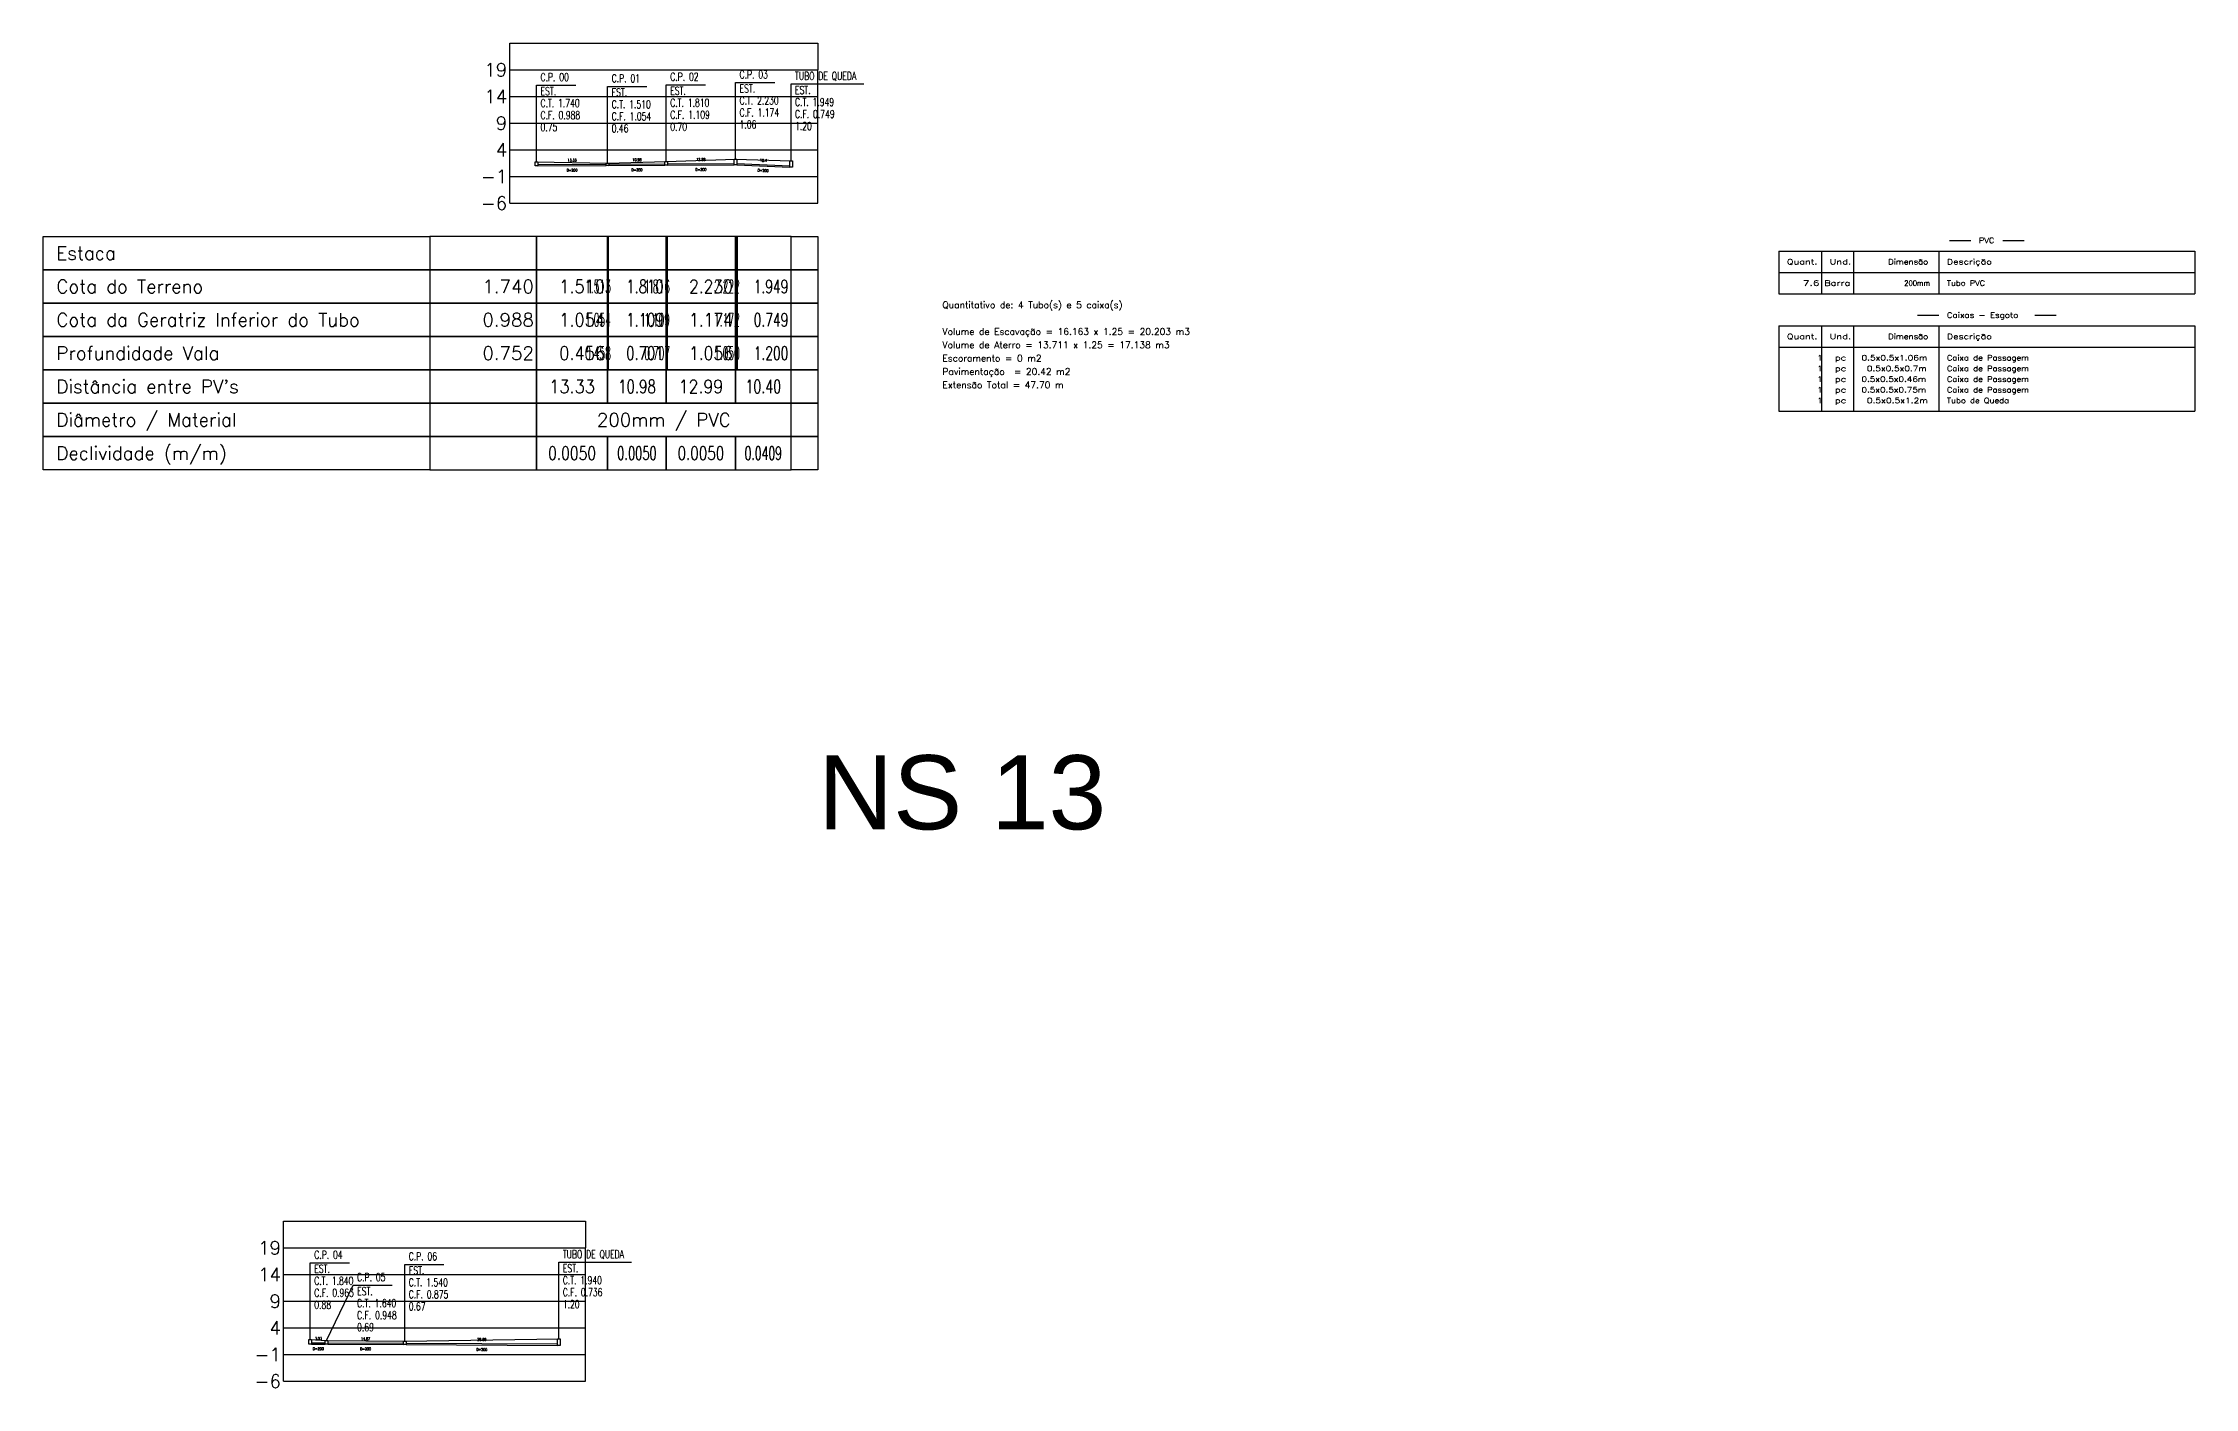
# Model space of a CAD drawing. Extents: x -160 to 364724, y -100 to 7353297.
# Drawn here: x 359007.4 to 359410.7, y 7351914.6 to 7352166.6 of the extents above; entities that cross this region are included whole.
import ezdxf
from ezdxf.enums import TextEntityAlignment as Align

# ---------------------------------------------------------------- set-up
doc = ezdxf.new("R2010")
doc.units = 0
doc.header["$LTSCALE"] = 5
doc.linetypes.add('LIN0', pattern=[0])
doc.layers.add('INDICAÇÃO', color=4, linetype='LIN0', lineweight=20, true_color=0x00ffff)
for name, color, linetype in [('LISTAGEM_LINHA', 7, 'Continuous'), ('LISTAGEM_TEXTO', 7, 'Continuous'), ('PS_IND_COMPRIMENTO', 7, 'Continuous'), ('PS_IND_DIAMETRO', 7, 'Continuous'), ('PS_IND_FLUXO', 3, 'Continuous'), ('PS_PERFIL_CAIXAS', 7, 'Continuous'), ('PS_PERFIL_COTA_LIN', 7, 'Continuous'), ('PS_PERFIL_COTA_TXT', 5, 'Continuous'), ('PS_PERFIL_GRADE', 8, 'Continuous'), ('PS_PERFIL_TERRENO', 3, 'Continuous'), ('PS_PERFIL_TUBO', 7, 'Continuous'), ('PS_PONTOS_IDENTIFICACAO_LIN', 7, 'Continuous'), ('PS_PONTOS_IDENTIFICACAO_TXT', 7, 'Continuous')]:
    doc.layers.add(name, color=color, linetype=linetype)
doc.styles.add('ROMANS', font='ROMANS.shx', dxfattribs={"height": 2})
doc.styles.get("Standard").update_dxf_attribs({"font": 'arial.ttf'})

# ---------------------------------------------------------------- blocks, each defined once
blk = doc.blocks.new('*U868')
at = {"layer": 'PS_PERFIL_GRADE', "linetype": 'Continuous'}
for p, q in [((0, 0), (0, 25)), ((0, 25), (57.7, 25)), ((57.7, 0), (57.7, 25)), ((0, 20), (57.7, 20)), ((0, 15), (57.7, 15)), ((0, 10), (57.7, 10)), ((0, 5), (57.7, 5)), ((0, 0), (57.7, 0))]:
    blk.add_line(p, q, dxfattribs=at)
blk.add_lwpolyline([(0, 25), (0, 30), (57.7, 30), (57.7, 25)], dxfattribs=at)
at = {"layer": 'PS_PERFIL_GRADE', "style": 'ROMANS'}
for s, p in [('19', (-0.5, 25)), ('14', (-0.5, 20)), ('9', (-0.5, 15)), ('4', (-0.5, 10)), ('-1', (-0.5, 5)), ('-6', (-0.5, 0))]:
    blk.add_text(s, height=2.5, dxfattribs=at).set_placement(p, align=Align.MIDDLE_RIGHT)
blk = doc.blocks.new('*U869')
at = {"layer": 'PS_PERFIL_GRADE', "linetype": 'Continuous'}
for p, q in [((0, 0), (0, 25)), ((0, 25), (56.58, 25)), ((56.58, 0), (56.58, 25)), ((0, 20), (56.58, 20)), ((0, 15), (56.58, 15)), ((0, 10), (56.58, 10)), ((0, 5), (56.58, 5)), ((0, 0), (56.58, 0))]:
    blk.add_line(p, q, dxfattribs=at)
blk.add_lwpolyline([(0, 25), (0, 30), (56.58, 30), (56.58, 25)], dxfattribs=at)
at = {"layer": 'PS_PERFIL_GRADE', "style": 'ROMANS'}
for s, p in [('19', (-0.5, 25)), ('14', (-0.5, 20)), ('9', (-0.5, 15)), ('4', (-0.5, 10)), ('-1', (-0.5, 5)), ('-6', (-0.5, 0))]:
    blk.add_text(s, height=2.5, dxfattribs=at).set_placement(p, align=Align.MIDDLE_RIGHT)

msp = doc.modelspace()

# ---------------------------------------------------------------- linework, layer by layer
at = {"layer": 'LISTAGEM_LINHA'}
for p, q in [((359332.732, 7352127.636), (359410.732, 7352127.636)), ((359332.732, 7352127.636), (359332.732, 7352119.636)), ((359340.732, 7352127.636), (359340.732, 7352119.636)), ((359346.732, 7352127.636), (359346.732, 7352119.636)), ((359362.732, 7352127.636), (359362.732, 7352119.636)), ((359364.732, 7352129.636), (359368.732, 7352129.636)), ((359374.732, 7352129.636), (359378.732, 7352129.636)), ((359410.732, 7352127.636), (359410.732, 7352119.636)), ((359332.732, 7352123.636), (359410.732, 7352123.636)), ((359332.732, 7352119.636), (359410.732, 7352119.636)), ((359358.732, 7352115.636), (359362.732, 7352115.636)), ((359380.732, 7352115.636), (359384.732, 7352115.636)), ((359332.732, 7352113.636), (359410.732, 7352113.636)), ((359332.732, 7352113.636), (359332.732, 7352097.636)), ((359340.732, 7352113.636), (359340.732, 7352097.636)), ((359346.732, 7352113.636), (359346.732, 7352097.636)), ((359362.732, 7352113.636), (359362.732, 7352097.636)), ((359410.732, 7352113.636), (359410.732, 7352097.636)), ((359332.732, 7352109.636), (359410.732, 7352109.636)), ((359332.732, 7352097.636), (359410.732, 7352097.636))]:
    msp.add_line(p, q, dxfattribs=at)
at = {"layer": 'PS_IND_FLUXO'}
for points in [[(359116.199, 7352143.793, 0, 0, 0), (359120.199, 7352143.814, 0.5, 0, 0), (359121.199, 7352143.82, 0, 0, 0)], [(359128.186, 7352143.853, 0, 0, 0), (359132.186, 7352143.874, 0.5, 0, 0), (359133.186, 7352143.879, 0, 0, 0)], [(359058.222, 7351922.877, 0, 0, 0), (359058.739, 7351922.873, 0.5, 0, 0), (359059.739, 7351922.867, 0, 0, 0)], [(359065.331, 7351922.841, 0, 0, 0), (359069.331, 7351922.82, 0.5, 0, 0), (359070.331, 7351922.815, 0, 0, 0)], [(359087.109, 7351922.734, 0, 0, 0), (359091.109, 7351922.714, 0.5, 0, 0), (359092.109, 7351922.709, 0, 0, 0)]]:
    msp.add_lwpolyline(points, format="xyseb", dxfattribs=at)
at = {"layer": 'PS_PERFIL_CAIXAS', "linetype": 'Continuous'}
for points in [[(359099.625, 7352144.365), (359100.125, 7352144.365), (359100.125, 7352143.612), (359099.625, 7352143.612)], [(359112.958, 7352144.135), (359113.458, 7352144.135), (359113.458, 7352143.679), (359112.958, 7352143.679)], [(359123.94, 7352144.435), (359124.44, 7352144.435), (359124.44, 7352143.734), (359123.94, 7352143.734)], [(359136.933, 7352144.855), (359137.433, 7352144.855), (359137.433, 7352143.799), (359136.933, 7352143.799)], [(359147.328, 7352144.574), (359147.828, 7352144.574), (359147.828, 7352143.374), (359147.328, 7352143.374)], [(359057.216, 7351923.656), (359057.716, 7351923.656), (359057.716, 7351922.78), (359057.216, 7351922.78)], [(359060.244, 7351923.456), (359060.744, 7351923.456), (359060.744, 7351922.764), (359060.244, 7351922.764)], [(359074.919, 7351923.356), (359075.419, 7351923.356), (359075.419, 7351922.691), (359074.919, 7351922.691)], [(359103.799, 7351923.756), (359104.299, 7351923.756), (359104.299, 7351922.552), (359103.799, 7351922.552)]]:
    msp.add_lwpolyline(points, close=True, dxfattribs=at)
at = {"layer": 'PS_PERFIL_COTA_LIN', "linetype": 'Continuous'}
for points in [[(359079.875, 7352130.375), (359079.875, 7352124.125), (359007.375, 7352124.125), (359007.375, 7352130.375)], [(359079.875, 7352130.375), (359079.875, 7352124.125), (359099.875, 7352124.125), (359099.875, 7352130.375)], [(359099.875, 7352130.375), (359099.875, 7352124.125), (359113.208, 7352124.125), (359113.208, 7352130.375)], [(359113.208, 7352130.375), (359113.208, 7352124.125), (359113.308, 7352124.125), (359113.308, 7352130.375)], [(359113.308, 7352130.375), (359113.308, 7352124.125), (359124.19, 7352124.125), (359124.19, 7352130.375)], [(359124.19, 7352130.375), (359124.19, 7352124.125), (359124.39, 7352124.125), (359124.39, 7352130.375)], [(359124.39, 7352130.375), (359124.39, 7352124.125), (359137.183, 7352124.125), (359137.183, 7352130.375)], [(359137.183, 7352130.375), (359137.183, 7352124.125), (359137.483, 7352124.125), (359137.483, 7352130.375)], [(359137.483, 7352130.375), (359137.483, 7352124.125), (359147.578, 7352124.125), (359147.578, 7352130.375)], [(359152.578, 7352130.375), (359152.578, 7352124.125), (359147.578, 7352124.125), (359147.578, 7352130.375)], [(359079.875, 7352124.125), (359079.875, 7352117.875), (359007.375, 7352117.875), (359007.375, 7352124.125)], [(359079.875, 7352124.125), (359079.875, 7352117.875), (359099.875, 7352117.875), (359099.875, 7352124.125)], [(359099.875, 7352124.125), (359099.875, 7352117.875), (359113.208, 7352117.875), (359113.208, 7352124.125)], [(359113.208, 7352124.125), (359113.208, 7352117.875), (359113.308, 7352117.875), (359113.308, 7352124.125)], [(359113.308, 7352124.125), (359113.308, 7352117.875), (359124.19, 7352117.875), (359124.19, 7352124.125)], [(359124.19, 7352124.125), (359124.19, 7352117.875), (359124.39, 7352117.875), (359124.39, 7352124.125)], [(359124.39, 7352124.125), (359124.39, 7352117.875), (359137.183, 7352117.875), (359137.183, 7352124.125)], [(359137.183, 7352124.125), (359137.183, 7352117.875), (359137.483, 7352117.875), (359137.483, 7352124.125)], [(359137.483, 7352124.125), (359137.483, 7352117.875), (359147.578, 7352117.875), (359147.578, 7352124.125)], [(359152.578, 7352124.125), (359152.578, 7352117.875), (359147.578, 7352117.875), (359147.578, 7352124.125)], [(359079.875, 7352117.875), (359079.875, 7352111.625), (359007.375, 7352111.625), (359007.375, 7352117.875)], [(359079.875, 7352117.875), (359079.875, 7352111.625), (359099.875, 7352111.625), (359099.875, 7352117.875)], [(359099.875, 7352117.875), (359099.875, 7352111.625), (359113.208, 7352111.625), (359113.208, 7352117.875)], [(359113.208, 7352117.875), (359113.208, 7352111.625), (359113.308, 7352111.625), (359113.308, 7352117.875)], [(359113.308, 7352117.875), (359113.308, 7352111.625), (359124.19, 7352111.625), (359124.19, 7352117.875)], [(359124.19, 7352117.875), (359124.19, 7352111.625), (359124.39, 7352111.625), (359124.39, 7352117.875)], [(359124.39, 7352117.875), (359124.39, 7352111.625), (359137.183, 7352111.625), (359137.183, 7352117.875)], [(359137.183, 7352117.875), (359137.183, 7352111.625), (359137.483, 7352111.625), (359137.483, 7352117.875)], [(359137.483, 7352117.875), (359137.483, 7352111.625), (359147.578, 7352111.625), (359147.578, 7352117.875)], [(359152.578, 7352117.875), (359152.578, 7352111.625), (359147.578, 7352111.625), (359147.578, 7352117.875)], [(359079.875, 7352111.625), (359079.875, 7352105.375), (359007.375, 7352105.375), (359007.375, 7352111.625)], [(359079.875, 7352111.625), (359079.875, 7352105.375), (359099.875, 7352105.375), (359099.875, 7352111.625)], [(359099.875, 7352111.625), (359099.875, 7352105.375), (359113.208, 7352105.375), (359113.208, 7352111.625)], [(359113.208, 7352111.625), (359113.208, 7352105.375), (359113.308, 7352105.375), (359113.308, 7352111.625)], [(359113.308, 7352111.625), (359113.308, 7352105.375), (359124.19, 7352105.375), (359124.19, 7352111.625)], [(359124.19, 7352111.625), (359124.19, 7352105.375), (359124.39, 7352105.375), (359124.39, 7352111.625)], [(359124.39, 7352111.625), (359124.39, 7352105.375), (359137.183, 7352105.375), (359137.183, 7352111.625)], [(359137.183, 7352111.625), (359137.183, 7352105.375), (359137.483, 7352105.375), (359137.483, 7352111.625)], [(359137.483, 7352111.625), (359137.483, 7352105.375), (359147.578, 7352105.375), (359147.578, 7352111.625)], [(359152.578, 7352111.625), (359152.578, 7352105.375), (359147.578, 7352105.375), (359147.578, 7352111.625)], [(359079.875, 7352105.375), (359079.875, 7352099.125), (359007.375, 7352099.125), (359007.375, 7352105.375)], [(359079.875, 7352105.375), (359079.875, 7352099.125), (359099.875, 7352099.125), (359099.875, 7352105.375)], [(359099.875, 7352105.375), (359099.875, 7352099.125), (359113.208, 7352099.125), (359113.208, 7352105.375)], [(359113.208, 7352105.375), (359113.208, 7352099.125), (359124.19, 7352099.125), (359124.19, 7352105.375)], [(359124.19, 7352105.375), (359124.19, 7352099.125), (359137.183, 7352099.125), (359137.183, 7352105.375)], [(359137.183, 7352105.375), (359137.183, 7352099.125), (359147.578, 7352099.125), (359147.578, 7352105.375)], [(359152.578, 7352105.375), (359152.578, 7352099.125), (359147.578, 7352099.125), (359147.578, 7352105.375)], [(359079.875, 7352099.125), (359079.875, 7352092.875), (359007.375, 7352092.875), (359007.375, 7352099.125)], [(359079.875, 7352099.125), (359079.875, 7352092.875), (359099.875, 7352092.875), (359099.875, 7352099.125)], [(359099.875, 7352099.125), (359099.875, 7352092.875), (359147.578, 7352092.875), (359147.578, 7352099.125)], [(359152.578, 7352099.125), (359152.578, 7352092.875), (359147.578, 7352092.875), (359147.578, 7352099.125)], [(359079.875, 7352092.875), (359079.875, 7352086.625), (359007.375, 7352086.625), (359007.375, 7352092.875)], [(359079.875, 7352092.875), (359079.875, 7352086.625), (359099.875, 7352086.625), (359099.875, 7352092.875)], [(359099.875, 7352092.875), (359099.875, 7352086.625), (359113.208, 7352086.625), (359113.208, 7352092.875)], [(359113.208, 7352092.875), (359113.208, 7352086.625), (359124.19, 7352086.625), (359124.19, 7352092.875)], [(359124.19, 7352092.875), (359124.19, 7352086.625), (359137.183, 7352086.625), (359137.183, 7352092.875)], [(359137.183, 7352092.875), (359137.183, 7352086.625), (359147.578, 7352086.625), (359147.578, 7352092.875)], [(359152.578, 7352092.875), (359152.578, 7352086.625), (359147.578, 7352086.625), (359147.578, 7352092.875)]]:
    msp.add_lwpolyline(points, close=True, dxfattribs=at)
for points in [[(359099.875, 7352105.375), (359113.208, 7352105.375)], [(359113.308, 7352105.375), (359124.19, 7352105.375)], [(359124.39, 7352105.375), (359137.183, 7352105.375)], [(359137.483, 7352105.375), (359147.578, 7352105.375)], [(359079.875, 7352099.125), (359099.875, 7352099.125)], [(359099.875, 7352099.125), (359113.208, 7352099.125)], [(359099.875, 7352099.125), (359113.208, 7352099.125)], [(359113.208, 7352099.125), (359113.308, 7352099.125)], [(359113.308, 7352099.125), (359124.19, 7352099.125)], [(359113.308, 7352099.125), (359124.19, 7352099.125)], [(359124.19, 7352099.125), (359124.39, 7352099.125)], [(359124.39, 7352099.125), (359137.183, 7352099.125)], [(359124.39, 7352099.125), (359137.183, 7352099.125)], [(359137.483, 7352099.125), (359147.578, 7352099.125)], [(359137.483, 7352099.125), (359147.578, 7352099.125)], [(359079.875, 7352092.875), (359099.875, 7352092.875)], [(359099.875, 7352092.875), (359113.208, 7352092.875)], [(359099.875, 7352092.875), (359113.208, 7352092.875)], [(359113.208, 7352092.875), (359113.308, 7352092.875)], [(359113.308, 7352092.875), (359124.19, 7352092.875)], [(359113.308, 7352092.875), (359124.19, 7352092.875)], [(359124.19, 7352092.875), (359124.39, 7352092.875)], [(359124.39, 7352092.875), (359137.183, 7352092.875)], [(359124.39, 7352092.875), (359137.183, 7352092.875)], [(359137.483, 7352092.875), (359147.578, 7352092.875)], [(359137.483, 7352092.875), (359147.578, 7352092.875)], [(359099.875, 7352086.625), (359113.208, 7352086.625)], [(359113.308, 7352086.625), (359124.19, 7352086.625)], [(359124.39, 7352086.625), (359137.183, 7352086.625)], [(359137.483, 7352086.625), (359147.578, 7352086.625)]]:
    msp.add_lwpolyline(points, dxfattribs=at)
at = {"layer": 'PS_PERFIL_TERRENO', "linetype": 'Continuous'}
for points in [[(359099.875, 7352144.365), (359113.208, 7352144.135), (359124.19, 7352144.435), (359137.183, 7352144.855), (359147.578, 7352144.574)], [(359057.466, 7351923.656), (359060.494, 7351923.456), (359075.169, 7351923.356), (359104.049, 7351923.756)]]:
    msp.add_lwpolyline(points, dxfattribs=at)
at = {"layer": 'PS_PERFIL_TUBO', "linetype": 'Continuous'}
for points in [[(359100.125, 7352143.612), (359112.958, 7352143.679), (359112.958, 7352143.879), (359100.125, 7352143.812)], [(359113.458, 7352143.679), (359123.94, 7352143.734), (359123.94, 7352143.934), (359113.458, 7352143.879)], [(359124.44, 7352143.734), (359136.933, 7352143.799), (359136.933, 7352143.999), (359124.44, 7352143.934)], [(359137.433, 7352143.799), (359147.328, 7352143.374), (359147.328, 7352143.574), (359137.433, 7352143.999)], [(359057.716, 7351922.78), (359060.244, 7351922.764), (359060.244, 7351922.964), (359057.716, 7351922.98)], [(359060.744, 7351922.764), (359074.919, 7351922.691), (359074.919, 7351922.891), (359060.744, 7351922.964)], [(359075.419, 7351922.691), (359103.799, 7351922.552), (359103.799, 7351922.752), (359075.419, 7351922.891)]]:
    msp.add_lwpolyline(points, close=True, dxfattribs=at)
at = {"layer": 'PS_PONTOS_IDENTIFICACAO_LIN', "linetype": 'Continuous'}
for points in [[(359099.875, 7352144.365), (359099.875, 7352158.74), (359107.225, 7352158.74)], [(359113.208, 7352144.135), (359113.208, 7352158.51), (359120.558, 7352158.51)], [(359124.19, 7352144.435), (359124.19, 7352158.81), (359131.54, 7352158.81)], [(359137.183, 7352144.855), (359137.183, 7352159.23), (359144.533, 7352159.23)], [(359147.578, 7352144.574), (359147.578, 7352158.949), (359161.228, 7352158.949)], [(359057.466, 7351923.656), (359057.466, 7351938.031), (359064.816, 7351938.031)], [(359104.049, 7351923.756), (359104.049, 7351938.131), (359117.699, 7351938.131)], [(359060.494, 7351923.456), (359065.494, 7351933.831), (359072.844, 7351933.831)], [(359075.169, 7351923.356), (359075.169, 7351937.731), (359082.519, 7351937.731)]]:
    msp.add_lwpolyline(points, dxfattribs=at)

# ---------------------------------------------------------------- block references
at = {"layer": 'PS_PERFIL_GRADE'}
for name, p in [('*U868', (359094.875, 7352136.625)), ('*U869', (359052.466, 7351915.816))]:
    msp.add_blockref(name, p, dxfattribs=at)

# ---------------------------------------------------------------- texts
at = {"layer": 'INDICAÇÃO', "color": 7, "style": 'ROMANS'}
for s, p in [('Quantitativo de: 4 Tubo(s) e 5 caixa(s)', (359175.956, 7352116.919)), ('Volume de Escavação = 16.163 x 1.25 = 20.203 m3', (359175.956, 7352111.919)), ('Volume de Aterro = 13.711 x 1.25 = 17.138 m3', (359175.956, 7352109.419)), ('Escoramento = 0 m2', (359175.956, 7352106.919)), ('Pavimentação  = 20.42 m2', (359175.956, 7352104.419)), ('Extensão Total = 47.70 m', (359175.956, 7352101.919))]:
    msp.add_text(s, height=1.25, dxfattribs=at).set_placement(p)
at = {"layer": 'LISTAGEM_TEXTO', "style": 'ROMANS'}
for s, width, p in [('PVC', 1.125, (359370.232, 7352129.136)), ('Quant.', 1.326316, (359334.232, 7352125.136)), ('Und.', 1.354839, (359342.232, 7352125.136)), ('Dimensão', 1.158621, (359353.232, 7352125.136)), ('Descrição', 1.303448, (359364.232, 7352125.136)), ('7.6', 1.465116, (359337.232, 7352121.136)), ('Barra', 1.346154, (359341.232, 7352121.136)), ('200mm', 0.9375, (359356.232, 7352121.136)), ('Tubo PVC', 1.12, (359364.232, 7352121.136)), ('Caixas - Esgoto', 1.184211, (359364.232, 7352115.136)), ('Quant.', 1.326316, (359334.232, 7352111.136)), ('Und.', 1.354839, (359342.232, 7352111.136)), ('Dimensão', 1.158621, (359353.232, 7352111.136)), ('Descrição', 1.303448, (359364.232, 7352111.136)), ('pc', 1.354839, (359343.232, 7352107.136)), ('0.5x0.5x1.06m', 1.22973, (359348.232, 7352107.136)), ('Caixa de Passagem', 1.14791, (359364.232, 7352107.136)), ('pc', 1.354839, (359343.232, 7352105.136)), ('pc', 1.354839, (359343.232, 7352103.136)), ('0.5x0.5x0.46m', 1.207965, (359348.232, 7352103.136)), ('0.5x0.5x0.7m', 1.223301, (359349.232, 7352105.136)), ('Caixa de Passagem', 1.14791, (359364.232, 7352105.136)), ('Caixa de Passagem', 1.14791, (359364.232, 7352103.136)), ('pc', 1.354839, (359343.232, 7352101.136)), ('pc', 1.354839, (359343.232, 7352099.136)), ('0.5x0.5x0.75m', 1.207965, (359348.232, 7352101.136)), ('0.5x0.5x1.2m', 1.247525, (359349.232, 7352099.136)), ('Tubo de Queda', 1.1375, (359364.232, 7352099.136)), ('Caixa de Passagem', 1.14791, (359364.232, 7352101.136))]:
    msp.add_text(s, height=1, dxfattribs=dict(at, width=width)).set_placement(p)
for p in [(359339.994, 7352107.136), (359339.994, 7352105.136), (359339.994, 7352103.136), (359339.994, 7352101.136), (359339.994, 7352099.136)]:
    msp.add_text('1', height=1, dxfattribs=at).set_placement(p)
at = {"layer": 'LISTAGEM_TEXTO'}
msp.add_text('NS 13', height=13.9014, dxfattribs=at).set_placement((359152.681, 7352019.251))
at = {"layer": 'PS_IND_COMPRIMENTO', "style": 'ROMANS', "width": 0.8}
for s, rotation, p in [('13.33', 0.29778, (359106.537, 7352144.696)), ('10.98', 0.30011, (359118.694, 7352144.757)), ('12.99', 0.2981, (359130.681, 7352144.816)), ('10.4', 357.53902, (359142.421, 7352144.635)), ('3.03', 359.65546, (359058.986, 7351923.822)), ('14.67', 359.70371, (359067.836, 7351923.778)), ('28.88', 359.71877, (359089.613, 7351923.671))]:
    msp.add_text(s, height=0.5, rotation=rotation, dxfattribs=at).set_placement(p, align=Align.MIDDLE_CENTER)
at = {"layer": 'PS_IND_DIAMETRO', "style": 'ROMANS', "width": 0.8}
for rotation, p in [(0.29778, (359106.546, 7352142.796)), (0.30011, (359118.704, 7352142.857)), (0.2981, (359130.691, 7352142.916)), (357.53902, (359142.34, 7352142.737)), (359.65546, (359058.975, 7351921.922)), (359.70371, (359067.826, 7351921.878)), (359.71877, (359089.604, 7351921.771))]:
    msp.add_text('D=200', height=0.5, rotation=rotation, dxfattribs=at).set_placement(p, align=Align.MIDDLE_CENTER)
at = {"layer": 'PS_PERFIL_COTA_TXT', "style": 'ROMANS'}
for s, p in [('Estaca', (359009.875, 7352127.25)), ('Cota do Terreno', (359009.875, 7352121)), ('Cota da Geratriz Inferior do Tubo', (359009.875, 7352114.75)), ('Profundidade Vala', (359009.875, 7352108.5)), ("Distância entre PV's", (359009.875, 7352102.25)), ('Diâmetro / Material', (359009.875, 7352096)), ('Declividade (m/m)', (359009.875, 7352089.75))]:
    msp.add_text(s, height=2.5, dxfattribs=at).set_placement(p, align=Align.MIDDLE_LEFT)
for s, p in [('1.740', (359099.375, 7352121)), ('0.988', (359099.375, 7352114.75)), ('0.752', (359099.375, 7352108.5))]:
    msp.add_text(s, height=2.5, dxfattribs=at).set_placement(p, align=Align.MIDDLE_RIGHT)
for s, width, p in [('1.510', 0.888903, (359112.708, 7352121)), ('1.513', 0.5, (359113.808, 7352121)), ('1.810', 0.725422, (359123.69, 7352121)), ('1.816', 0.5, (359124.89, 7352121)), ('2.230', 0.852882, (359136.683, 7352121)), ('2.222', 0.5, (359137.983, 7352121)), ('1.949', 0.673041, (359147.078, 7352121)), ('1.054', 0.888903, (359112.708, 7352114.75)), ('1.054', 0.5, (359113.808, 7352114.75)), ('1.109', 0.725422, (359123.69, 7352114.75)), ('1.109', 0.5, (359124.89, 7352114.75)), ('1.174', 0.852882, (359136.683, 7352114.75)), ('1.172', 0.5, (359137.983, 7352114.75)), ('0.749', 0.673041, (359147.078, 7352114.75)), ('0.456', 0.888903, (359112.708, 7352108.5)), ('0.458', 0.5, (359113.808, 7352108.5)), ('0.701', 0.725422, (359123.69, 7352108.5)), ('0.707', 0.5, (359124.89, 7352108.5)), ('1.056', 0.852882, (359136.683, 7352108.5)), ('1.050', 0.5, (359137.983, 7352108.5)), ('1.200', 0.673041, (359147.078, 7352108.5))]:
    msp.add_text(s, height=2.5, dxfattribs=dict(at, width=width)).set_placement(p, align=Align.MIDDLE_RIGHT)
for s, width, p in [('13.33', 0.888903, (359106.541, 7352102.25)), ('10.98', 0.732089, (359118.699, 7352102.25)), ('12.99', 0.866215, (359130.686, 7352102.25)), ('10.40', 0.693041, (359142.381, 7352102.25)), ('0.0050', 0.761917, (359106.541, 7352089.75)), ('0.0050', 0.627505, (359118.699, 7352089.75)), ('0.0050', 0.74247, (359130.686, 7352089.75)), ('0.0409', 0.594035, (359142.381, 7352089.75))]:
    msp.add_text(s, height=2.5, dxfattribs=dict(at, width=width)).set_placement(p, align=Align.MIDDLE_CENTER)
msp.add_text('200mm / PVC', height=2.5, dxfattribs=at).set_placement((359123.727, 7352096), align=Align.MIDDLE_CENTER)
at = {"layer": 'PS_PONTOS_IDENTIFICACAO_TXT', "style": 'ROMANS', "width": 0.7}
for s, p in [('C.P. 00', (359100.625, 7352159.49)), ('C.P. 01', (359113.958, 7352159.26)), ('C.P. 02', (359124.94, 7352159.56)), ('C.P. 03', (359137.933, 7352159.98)), ('TUBO DE QUEDA', (359148.328, 7352159.699)), ('C.T. 1.740', (359100.625, 7352154.615)), ('EST. ', (359100.625, 7352156.865)), ('C.T. 1.510', (359113.958, 7352154.385)), ('EST. ', (359113.958, 7352156.635)), ('C.T. 1.810', (359124.94, 7352154.685)), ('EST. ', (359124.94, 7352156.935)), ('C.T. 2.230', (359137.933, 7352155.105)), ('EST. ', (359137.933, 7352157.355)), ('C.T. 1.949', (359148.328, 7352154.824)), ('EST. ', (359148.328, 7352157.074)), ('C.F. 0.988', (359100.625, 7352152.365)), ('0.75', (359100.625, 7352150.115)), ('C.F. 1.054', (359113.958, 7352152.135)), ('C.F. 1.109', (359124.94, 7352152.435)), ('0.70', (359124.94, 7352150.185)), ('C.F. 1.174', (359137.933, 7352152.855)), ('1.06', (359137.933, 7352150.605)), ('C.F. 0.749', (359148.328, 7352152.574)), ('1.20', (359148.328, 7352150.324)), ('0.46', (359113.958, 7352149.885)), ('C.P. 04', (359058.216, 7351938.781)), ('C.P. 06', (359075.919, 7351938.481)), ('TUBO DE QUEDA', (359104.799, 7351938.881)), ('EST. ', (359104.799, 7351936.256)), ('C.T. 1.840', (359058.216, 7351933.906)), ('EST. ', (359058.216, 7351936.156)), ('C.P. 05', (359066.244, 7351934.581)), ('C.T. 1.540', (359075.919, 7351933.606)), ('EST. ', (359075.919, 7351935.856)), ('C.T. 1.940', (359104.799, 7351934.006)), ('C.F. 0.963', (359058.216, 7351931.656)), ('0.88', (359058.216, 7351929.406)), ('C.T. 1.640', (359066.244, 7351929.706)), ('EST. ', (359066.244, 7351931.956)), ('C.F. 0.875', (359075.919, 7351931.356)), ('0.67', (359075.919, 7351929.106)), ('C.F. 0.736', (359104.799, 7351931.756)), ('1.20', (359104.799, 7351929.506)), ('C.F. 0.948', (359066.244, 7351927.456)), ('0.69', (359066.244, 7351925.206))]:
    msp.add_text(s, height=1.5, dxfattribs=at).set_placement(p)

doc.saveas('drawing.dxf')
